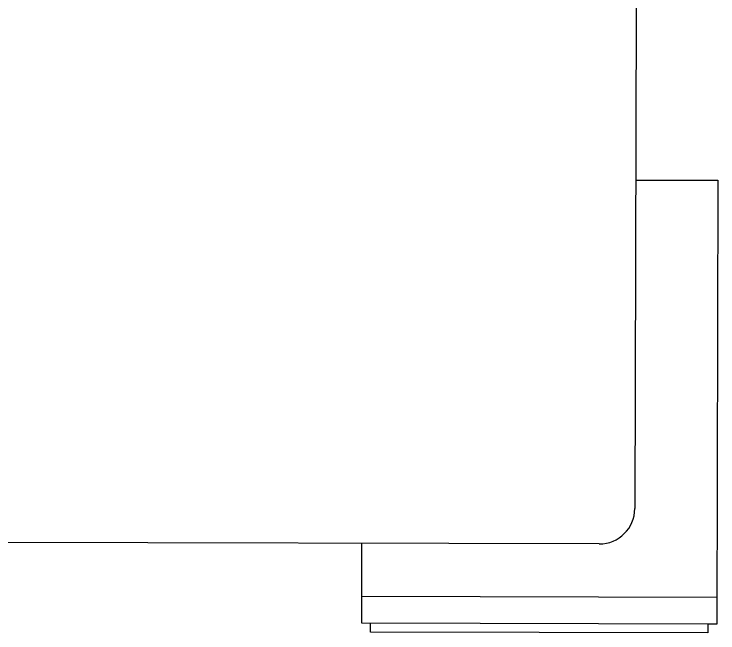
# Model space of a CAD drawing. Header units: inches. Extents: x 164.3 to 247.9, y 15.6 to 56.7.
# Drawn here: x 210.517 to 211.139, y 53.3 to 53.847 of the extents above; entities that cross this region are included whole.
import ezdxf

# ---------------------------------------------------------------- set-up
doc = ezdxf.new("R2010")
doc.units = ezdxf.units.IN
doc.header["$MEASUREMENT"] = 0
doc.layers.get('0').update_dxf_attribs({"lineweight": 0})

msp = doc.modelspace()

# ---------------------------------------------------------------- linework, layer by layer
at = {"color": 7, "linetype": 'ByBlock', "lineweight": -2}
for p, q in [((211.06649, 53.85339), (211.06541, 53.40976)), ((211.06612, 53.70017), (211.13888, 53.7)), ((211.13888, 53.7), (211.13793, 53.30763)), ((211.03395, 53.37845), (209.84117, 53.38134)), ((210.82404, 53.30839), (210.82421, 53.37896)), ((211.13799, 53.33118), (210.8241, 53.33194)), ((211.13793, 53.30763), (210.82404, 53.30839)), ((210.83187, 53.30053), (210.83189, 53.30838)), ((211.13008, 53.30765), (211.13006, 53.29981)), ((211.13793, 53.30763), (211.13008, 53.30765)), ((211.13006, 53.29981), (210.83187, 53.30053))]:
    msp.add_line(p, q, dxfattribs=at)
msp.add_arc((211.03402, 53.40984), 0.03139, 269.86125, 359.86125, dxfattribs=at)

doc.saveas('drawing.dxf')
